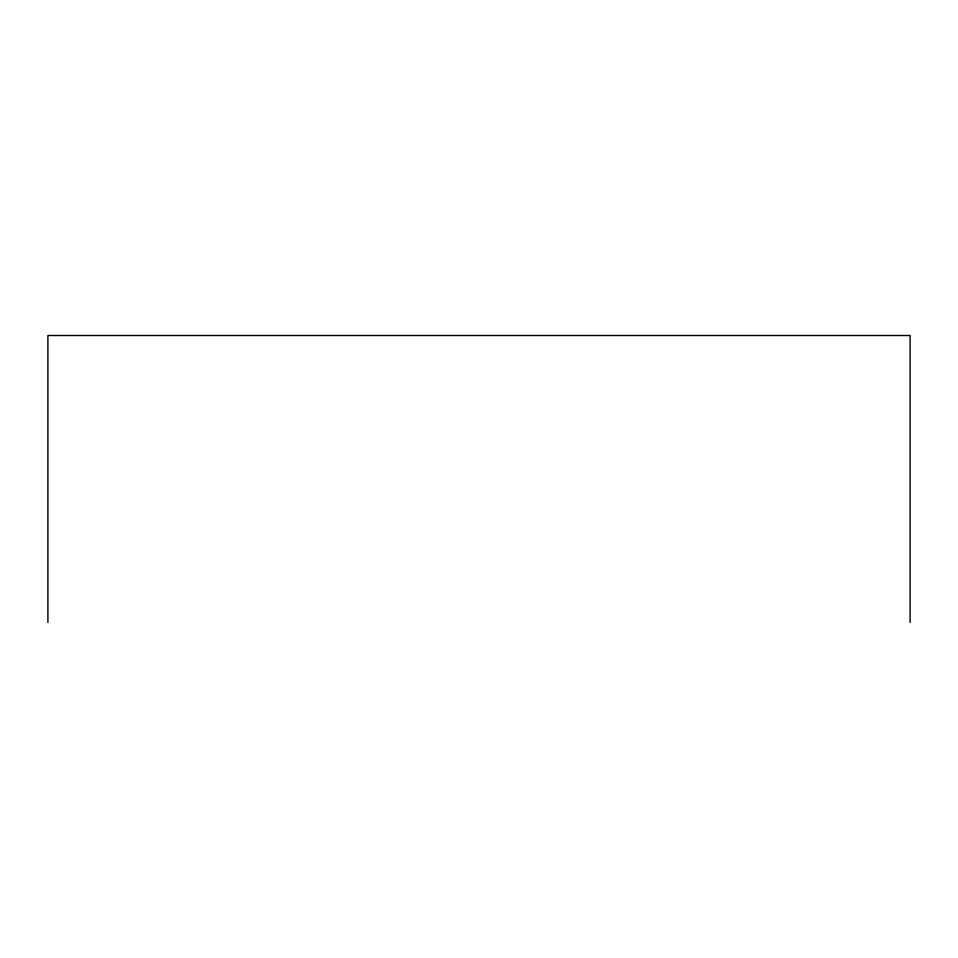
<?xml version="1.0" encoding="UTF-8"?>
<svg xmlns="http://www.w3.org/2000/svg" width="958" height="958" viewBox="0 0 958 958"><rect width="100%" height="100%" fill="white"/><g stroke="black" fill="none" stroke-linecap="round" stroke-linejoin="round"><path stroke-width="1.44" d="M910.1 622.496L910.1 335.504L47.9 335.504L47.9 622.496"/></g></svg>
